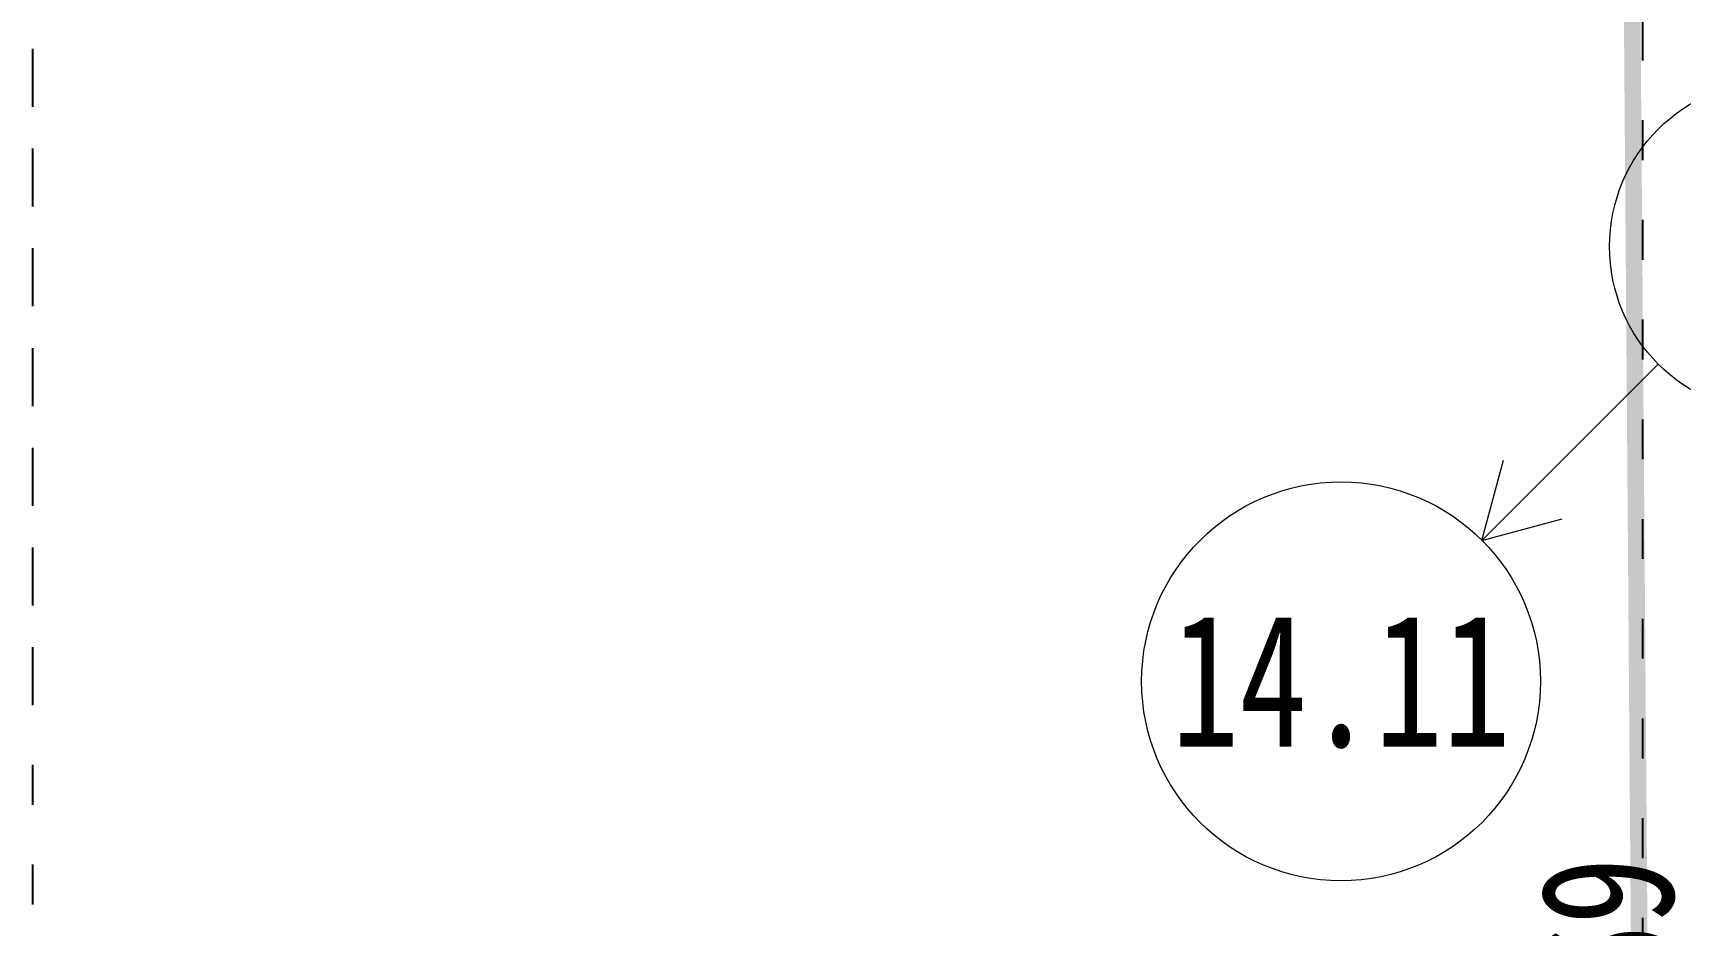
# Model space of a CAD drawing. Header units: millimetres. Extents: x 19715 to 35549, y 3563 to 14826.
# Drawn here: x 21249.9 to 21745.6, y 10197 to 10465.4 of the extents above; entities that cross this region are included whole.
import ezdxf
from ezdxf.enums import TextEntityAlignment as Align

# ---------------------------------------------------------------- set-up
doc = ezdxf.new("R2010")
doc.units = ezdxf.units.MM
doc.linetypes.add('ACAD_ISO03W100', pattern=[30, 12, -18])
doc.linetypes.add('BORDER', pattern=[44.45, 12.7, -6.35, 12.7, -6.35, 0, -6.35])
doc.layers.get('0').update_dxf_attribs({"linetype": 'ACAD_ISO03W100'})
for name, color, linetype, lineweight in [('下管段标注', 93, 'Continuous', 13), ('节点', 30, 'Continuous', 13), ('节点流量', 40, 'Continuous', 13)]:
    doc.layers.add(name, color=color, linetype=linetype, lineweight=lineweight)
doc.styles.add('管段仿宋', font='simfang.ttf', dxfattribs={"width": 0.75})
doc.styles.add('节点仿宋', font='simfang.ttf', dxfattribs={"width": 0.75})

msp = doc.modelspace()

# ---------------------------------------------------------------- linework, layer by layer
at = {"linetype": 'BORDER', "ltscale": 5, "const_width": 5}
msp.add_lwpolyline([(24616.36, 13796.25), (24361.98, 13854.17), (24149.84, 13854.07), (23938.47, 13812.96), (23551.29, 13717.66), (23323.1, 13693.36), (23089.29, 13698.97), (22817.4, 13727.08), (21971.96, 13872.83), (21973.62, 13872.55), (21975.66, 13858.11), (21887.15, 13047.26), (22064.18, 12796.63), (22596.9, 11710.8), (21876.64, 11391.11), (21725.75, 11197.54), (21734.47, 10044.38), (21433.59, 10053.18), (21435.35, 9864.85), (21587.23, 9725.65), (21620.22, 9694.34)], dxfattribs=at)
for points in [[(21249.94, 7833.18), (21249.94, 11293.27)], [(21249.94, 10268.63), (21249.94, 11293.27)], [(21249.94, 7833.18), (21249.94, 11293.27)], [(21249.94, 7833.18), (21249.94, 11293.27)], [(21734.46, 10397.16), (21734.45, 11082.16)], [(21734.47, 9767.17), (21734.46, 10397.16)]]:
    msp.add_lwpolyline(points)
at = {"layer": '节点'}
msp.add_circle((21774.42, 10401.15), 50, dxfattribs=at)
at = {"layer": '节点流量'}
for q in [(21739.07, 10365.8), (21692.5, 10336.91), (21710.18, 10319.23)]:
    msp.add_line((21686.03, 10312.76), q, dxfattribs=at)
msp.add_circle((21643.61, 10270.34), 60, dxfattribs=at)

# ---------------------------------------------------------------- texts
at = {"layer": '下管段标注', "style": '管段仿宋', "width": 0.75}
msp.add_text('690.41-1.09-1.09', height=40, rotation=270.1009, dxfattribs=at).set_placement((21745.03, 10054.2), align=Align.TOP_CENTER)
at = {"layer": '节点流量', "style": '节点仿宋', "width": 0.75}
msp.add_text('14.11', height=40, dxfattribs=at).set_placement((21643.61, 10270.34), align=Align.MIDDLE)

doc.saveas('drawing.dxf')
